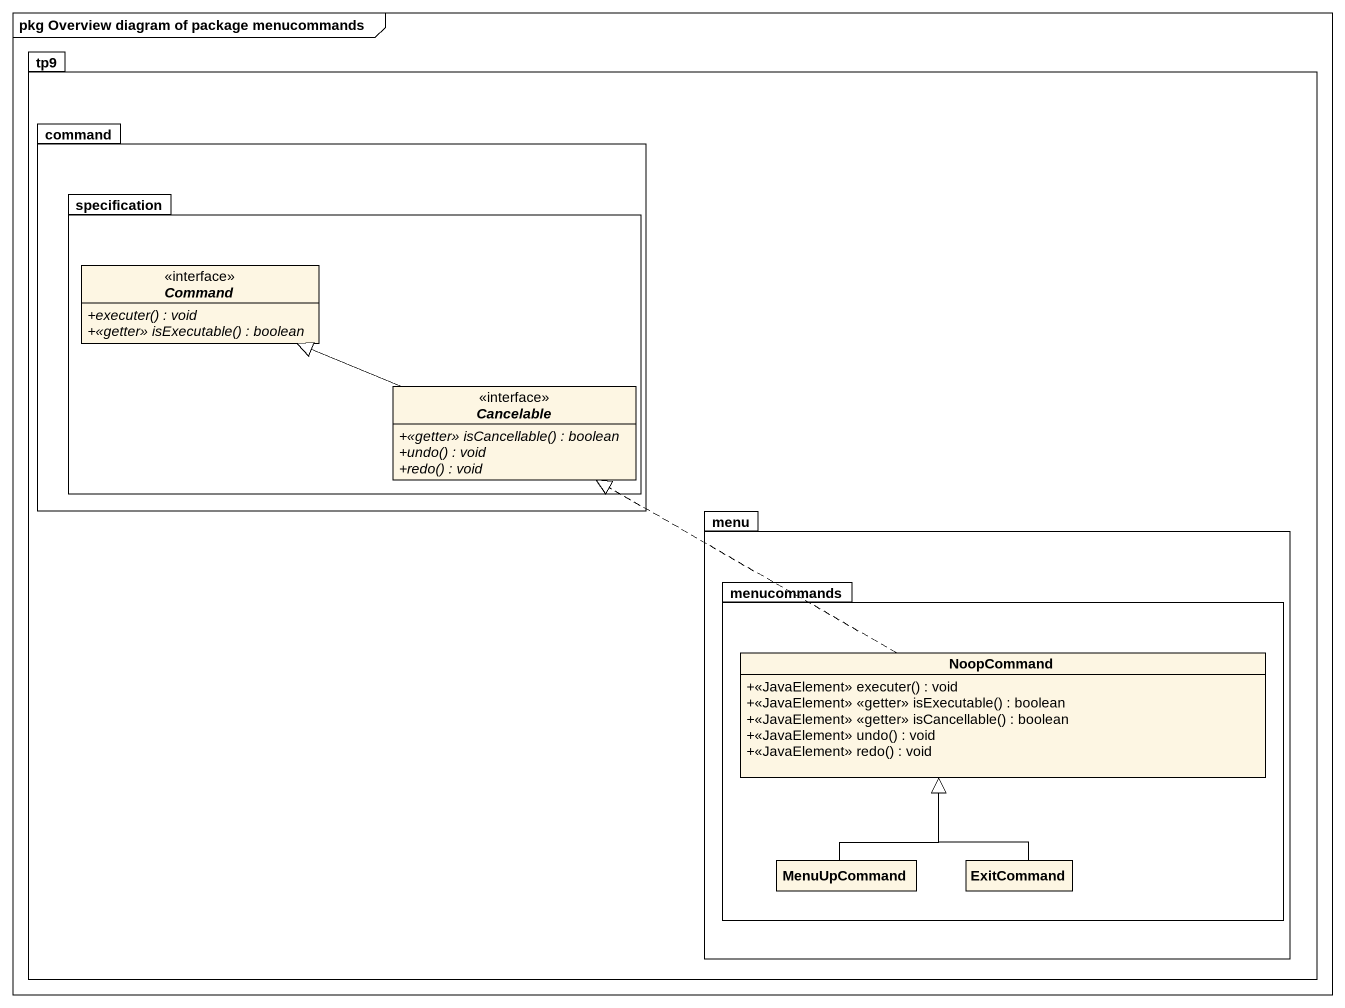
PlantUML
@startuml
mainframe pkg Overview diagram of package menucommands
hide circle
hide empty members
skinparam classAttributeIconSize 0
package tp9 {
  package command {
    package specification {
      interface Command {
        {abstract} +executer() : void
        {abstract} +<<getter>> isExecutable() : boolean
      }
      interface Cancelable {
        {abstract} +<<getter>> isCancellable() : boolean
        {abstract} +undo() : void
        {abstract} +redo() : void
      }
    }
  }
  package menu {
    package menucommands {
      class NoopCommand {
        +<<JavaElement>> executer() : void
        +<<JavaElement>> <<getter>> isExecutable() : boolean
        +<<JavaElement>> <<getter>> isCancellable() : boolean
        +<<JavaElement>> undo() : void
        +<<JavaElement>> redo() : void
      }
      class MenuUpCommand
      class ExitCommand
    }
  }
}
Cancelable -left-|> Command
NoopCommand .left.|> Cancelable
MenuUpCommand -up-|> NoopCommand
ExitCommand -up-|> NoopCommand
@enduml
